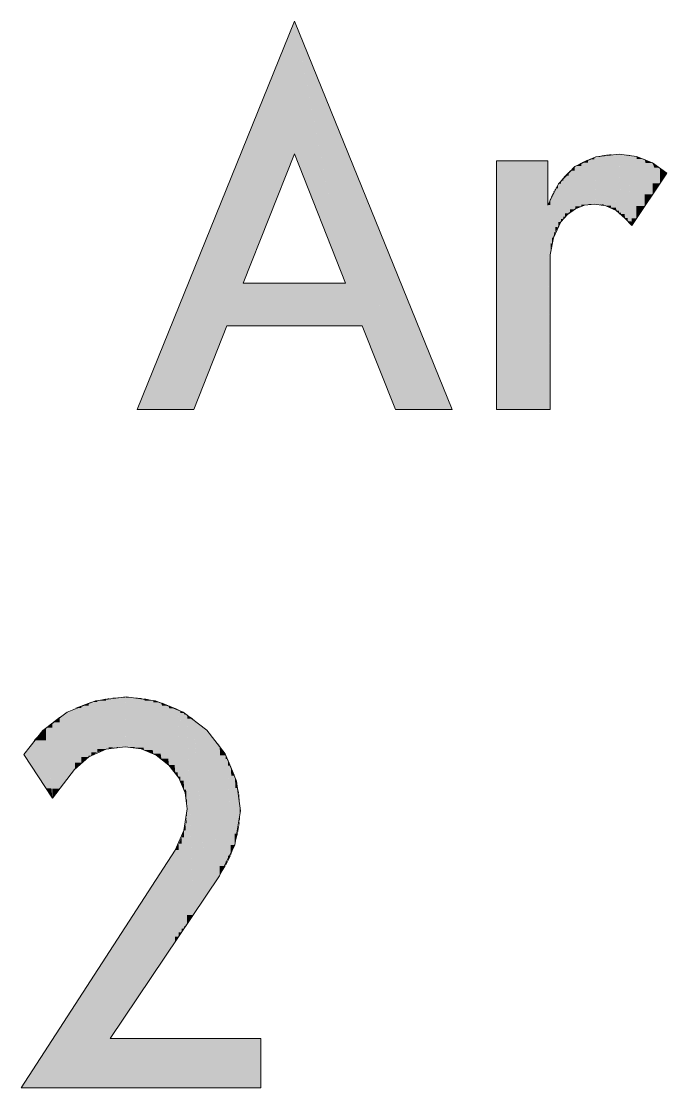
# Model space of a CAD drawing. Extents: x -1 to 1342, y -35 to 723.
# Drawn here: x 1233.31 to 1236.71, y 280.42 to 286.05 of the extents above; entities that cross this region are included whole.
import ezdxf

# ---------------------------------------------------------------- set-up
doc = ezdxf.new("R2010")
doc.units = 0
doc.layers.get('0').update_dxf_attribs({"lineweight": 18})
doc.layers.add('P11_Plankopf_Ausführung_AF_4_800 Plankopf', color=7, linetype='Continuous', lineweight=25)

# ---------------------------------------------------------------- blocks, each defined once
blk = doc.blocks.new('Referenz-A0SKLQSHLL', base_point=(1054.4775, 131.3883))
at = {"layer": 'P11_Plankopf_Ausführung_AF_4_800 Plankopf', "color": 0, "linetype": 'Continuous', "lineweight": 13, "ltscale": 16.9}
for p, q in [((1234.7473, 286.0487), (1233.9164, 284.0003)), ((1235.5785, 284.0003), (1234.7473, 286.0487)), ((1234.4761, 284.6677), (1234.7473, 285.3504)), ((1234.7473, 285.3504), (1235.0157, 284.6677)), ((1236.3367, 285.3336), (1236.2247, 285.2827)), ((1236.4587, 285.348), (1236.3367, 285.3336)), ((1236.5498, 285.3359), (1236.4587, 285.348)), ((1236.6351, 285.302), (1236.5498, 285.3359)), ((1236.083, 285.3122), (1235.8118, 285.3122)), ((1235.8118, 285.3122), (1235.8118, 284.0003)), ((1236.083, 285.0795), (1236.083, 285.3122)), ((1236.2247, 285.2827), (1236.1384, 285.192)), ((1236.7095, 285.2482), (1236.6351, 285.302)), ((1236.5252, 284.9719), (1236.7095, 285.2482)), ((1236.1384, 285.192), (1236.083, 285.0795)), ((1236.2282, 285.0597), (1236.1856, 285.0299)), ((1236.2767, 285.0783), (1236.2282, 285.0597)), ((1236.3283, 285.0847), (1236.2767, 285.0783)), ((1236.3885, 285.0762), (1236.3283, 285.0847)), ((1236.4438, 285.0507), (1236.3885, 285.0762)), ((1236.4894, 285.0104), (1236.4438, 285.0507)), ((1236.1856, 285.0299), (1236.1515, 284.9907)), ((1236.4894, 285.0104), (1236.5252, 284.9719)), ((1236.1515, 284.9907), (1236.1121, 284.9071)), ((1236.1121, 284.9071), (1236.0956, 284.8162)), ((1236.0956, 284.0003), (1236.0956, 284.8162)), ((1235.0157, 284.6677), (1234.4761, 284.6677)), ((1234.2152, 284.0003), (1234.3892, 284.4425)), ((1234.3892, 284.4425), (1235.1029, 284.4425)), ((1235.1029, 284.4425), (1235.2794, 284.0003)), ((1233.9164, 284.0003), (1234.2152, 284.0003)), ((1235.2794, 284.0003), (1235.5785, 284.0003)), ((1235.8118, 284.0003), (1236.0956, 284.0003)), ((1233.6977, 282.4647), (1233.5478, 282.4043)), ((1233.8582, 282.4844), (1233.6977, 282.4647)), ((1234.0141, 282.4642), (1233.8582, 282.4844)), ((1234.1595, 282.4044), (1234.0141, 282.4642)), ((1233.5478, 282.4043), (1233.4185, 282.3073)), ((1234.2844, 282.309), (1234.1595, 282.4044)), ((1233.4185, 282.3073), (1233.3186, 282.1802)), ((1234.3804, 282.1845), (1234.2844, 282.309)), ((1233.7533, 282.2091), (1233.6618, 282.1678)), ((1233.853, 282.2211), (1233.7533, 282.2091)), ((1233.9378, 282.2099), (1233.853, 282.2211)), ((1234.0167, 282.1772), (1233.9378, 282.2099)), ((1234.4409, 282.0393), (1234.3804, 282.1845)), ((1233.3186, 282.1802), (1233.4695, 281.9499)), ((1233.6618, 282.1678), (1233.587, 282.1008)), ((1234.0845, 282.1252), (1234.0167, 282.1772)), ((1234.1366, 282.0574), (1234.0845, 282.1252)), ((1233.4695, 281.9499), (1233.587, 282.1008)), ((1234.1693, 281.9784), (1234.1366, 282.0574)), ((1234.4618, 281.8835), (1234.4409, 282.0393)), ((1234.1804, 281.8937), (1234.1693, 281.9784)), ((1234.1638, 281.7805), (1234.1804, 281.8937)), ((1234.4318, 281.7041), (1234.4618, 281.8835)), ((1234.1164, 281.6764), (1234.1638, 281.7805)), ((1234.1164, 281.6764), (1233.3059, 280.4231)), ((1234.3518, 281.5408), (1234.4318, 281.7041)), ((1233.7737, 280.6817), (1234.3518, 281.5408)), ((1234.5691, 280.6817), (1233.7737, 280.6817)), ((1234.5691, 280.4231), (1234.5691, 280.6817)), ((1233.3059, 280.4231), (1234.5691, 280.4231))]:
    blk.add_line(p, q, dxfattribs=at)
at = {"layer": 'P11_Plankopf_Ausführung_AF_4_800 Plankopf', "color": 0, "linetype": 'Continuous', "lineweight": 0, "ltscale": 0.0169}
for points in [[(1234.7473, 285.3802), (1234.4761, 285.3802), (1234.7473, 286.0487)], [(1234.883, 285.3504), (1234.7473, 285.3504), (1234.7473, 286.0487)], [(1235.0157, 285.3872), (1234.8759, 285.3872), (1234.7473, 286.0487)], [(1234.4761, 285.166), (1234.3892, 285.166), (1234.4761, 285.3802)], [(1234.7473, 285.3504), (1234.4761, 285.3504), (1234.4761, 285.3802)], [(1234.7473, 285.3504), (1234.7473, 285.3802), (1234.4761, 285.3802)], [(1234.4761, 284.6677), (1234.7473, 285.3504), (1234.4761, 285.3504)], [(1235.0157, 284.6677), (1234.883, 285.3504), (1234.7473, 285.3504)], [(1235.0157, 284.6677), (1235.0157, 285.3872), (1234.8759, 285.3872)], [(1235.0157, 284.4425), (1235.1029, 284.4425), (1235.0157, 285.3872)], [(1235.1029, 285.1723), (1235.0355, 285.1723), (1235.0157, 285.3872)], [(1236.3367, 285.3308), (1236.3283, 285.3308), (1236.3367, 285.3336)], [(1236.3587, 285.3336), (1236.3367, 285.3336), (1236.3587, 285.3385)], [(1236.3586, 285.0841), (1236.3367, 285.0841), (1236.3367, 285.3336)], [(1236.3587, 285.0826), (1236.3587, 285.3336), (1236.3367, 285.3336)], [(1236.3768, 285.3385), (1236.3587, 285.3385), (1236.3768, 285.3426)], [(1236.3765, 285.0826), (1236.3587, 285.0826), (1236.3587, 285.3385)], [(1236.3768, 285.0787), (1236.3768, 285.3385), (1236.3587, 285.3385)], [(1236.3885, 285.3426), (1236.3768, 285.3426), (1236.3885, 285.344)], [(1236.3884, 285.0787), (1236.3768, 285.0787), (1236.3768, 285.3426)], [(1236.3885, 285.0762), (1236.3885, 285.3426), (1236.3768, 285.3426)], [(1236.4171, 285.344), (1236.3885, 285.344), (1236.4171, 285.3473)], [(1236.416, 285.0762), (1236.3885, 285.0762), (1236.3885, 285.344)], [(1236.4171, 285.0655), (1236.4171, 285.344), (1236.3885, 285.344)], [(1236.4176, 285.3473), (1236.4171, 285.3473), (1236.4176, 285.3474)], [(1236.4176, 285.0655), (1236.4171, 285.0655), (1236.4171, 285.3473)], [(1236.4176, 285.0652), (1236.4176, 285.3473), (1236.4171, 285.3473)], [(1236.4438, 285.3474), (1236.4176, 285.3474), (1236.4438, 285.3478)], [(1236.4425, 285.0652), (1236.4176, 285.0652), (1236.4176, 285.3474)], [(1236.4438, 285.0507), (1236.4438, 285.3474), (1236.4176, 285.3474)], [(1236.4587, 285.3478), (1236.4438, 285.3478), (1236.4587, 285.348)], [(1236.4582, 285.0507), (1236.4438, 285.0507), (1236.4438, 285.3478)], [(1236.4587, 285.0394), (1236.4587, 285.3478), (1236.4438, 285.3478)], [(1236.4679, 285.0394), (1236.4587, 285.0394), (1236.4587, 285.348)], [(1236.4681, 285.3473), (1236.4588, 285.3473), (1236.4587, 285.348)], [(1236.4681, 285.0322), (1236.4681, 285.3473), (1236.4588, 285.3473)], [(1236.488, 285.0322), (1236.4681, 285.0322), (1236.4681, 285.3473)], [(1236.4894, 285.3458), (1236.4682, 285.3458), (1236.4681, 285.3473)], [(1236.4894, 285.0104), (1236.4894, 285.3458), (1236.4682, 285.3458)], [(1236.5039, 285.0104), (1236.4894, 285.0104), (1236.4894, 285.3458)], [(1236.5046, 285.3448), (1236.4894, 285.3448), (1236.4894, 285.3458)], [(1236.5046, 284.994), (1236.5046, 285.3448), (1236.4894, 285.3448)], [(1236.5239, 284.994), (1236.5046, 284.994), (1236.5046, 285.3448)], [(1236.5252, 285.3408), (1236.5048, 285.3408), (1236.5046, 285.3448)], [(1236.5252, 284.9719), (1236.5252, 285.3408), (1236.5048, 285.3408)], [(1236.5498, 285.0088), (1236.5252, 285.0088), (1236.5252, 285.3408)], [(1236.5498, 285.3359), (1236.5255, 285.3359), (1236.5252, 285.3408)], [(1236.5498, 285.0088), (1236.5498, 285.3359), (1236.5255, 285.3359)], [(1236.5935, 285.0743), (1236.5498, 285.0743), (1236.5498, 285.3359)], [(1236.5935, 285.3216), (1236.5521, 285.3216), (1236.5498, 285.3359)], [(1235.8118, 284.0003), (1236.083, 284.0003), (1235.8118, 285.3122)], [(1236.083, 285.0795), (1236.083, 285.3122), (1235.8118, 285.3122)], [(1236.083, 285.0795), (1235.8599, 285.0795), (1235.8118, 285.3122)], [(1236.2247, 285.2606), (1236.1989, 285.2606), (1236.2247, 285.2827)], [(1236.2282, 285.2827), (1236.2247, 285.2827), (1236.2282, 285.2847)], [(1236.2282, 285.0597), (1236.2247, 285.0597), (1236.2247, 285.2827)], [(1236.2282, 285.0597), (1236.2282, 285.2827), (1236.2247, 285.2827)], [(1236.26, 285.2847), (1236.2282, 285.2847), (1236.26, 285.3034)], [(1236.26, 285.0735), (1236.2282, 285.0735), (1236.2282, 285.2847)], [(1236.26, 285.0735), (1236.26, 285.2847), (1236.2282, 285.2847)], [(1236.2602, 285.3034), (1236.26, 285.3034), (1236.2602, 285.3035)], [(1236.2602, 285.0735), (1236.26, 285.0735), (1236.26, 285.3034)], [(1236.2602, 285.0735), (1236.2602, 285.3034), (1236.26, 285.3034)], [(1236.2937, 285.3035), (1236.2602, 285.3035), (1236.2937, 285.3187)], [(1236.2937, 285.0818), (1236.2602, 285.0818), (1236.2602, 285.3035)], [(1236.2937, 285.0818), (1236.2937, 285.3035), (1236.2602, 285.3035)], [(1236.2977, 285.3187), (1236.2937, 285.3187), (1236.2977, 285.3205)], [(1236.2977, 285.0822), (1236.2937, 285.0822), (1236.2937, 285.3187)], [(1236.2977, 285.0822), (1236.2977, 285.3187), (1236.2937, 285.3187)], [(1236.3283, 285.3205), (1236.2977, 285.3205), (1236.3283, 285.3308)], [(1236.3283, 285.0847), (1236.2977, 285.0847), (1236.2977, 285.3205)], [(1236.3283, 285.0847), (1236.3283, 285.3205), (1236.2977, 285.3205)], [(1236.3366, 285.0847), (1236.3283, 285.0847), (1236.3283, 285.3308)], [(1236.3367, 285.0841), (1236.3367, 285.3308), (1236.3283, 285.3308)], [(1236.5935, 285.0743), (1236.5935, 285.3216), (1236.5521, 285.3216)], [(1236.6351, 285.1366), (1236.5935, 285.1366), (1236.5935, 285.3216)], [(1236.6351, 285.302), (1236.5979, 285.302), (1236.5935, 285.3216)], [(1236.6351, 285.1366), (1236.6351, 285.302), (1236.5979, 285.302)], [(1236.6739, 285.1949), (1236.6351, 285.1949), (1236.6351, 285.302)], [(1236.6739, 285.2774), (1236.644, 285.2774), (1236.6351, 285.302)], [(1236.6739, 285.1949), (1236.6739, 285.2774), (1236.644, 285.2774)], [(1236.7095, 285.2482), (1236.6739, 285.2482), (1236.6739, 285.2774)], [(1236.164, 285.2089), (1236.1515, 285.2089), (1236.164, 285.2251)], [(1236.1732, 285.2251), (1236.164, 285.2251), (1236.1732, 285.2347)], [(1236.1732, 285.0178), (1236.164, 285.0178), (1236.164, 285.2251)], [(1236.1732, 285.0178), (1236.1732, 285.2251), (1236.164, 285.2251)], [(1236.1929, 285.2347), (1236.1732, 285.2347), (1236.1929, 285.2554)], [(1236.1929, 285.0356), (1236.1732, 285.0356), (1236.1732, 285.2347)], [(1236.1929, 285.0356), (1236.1929, 285.2347), (1236.1732, 285.2347)], [(1236.1989, 285.2554), (1236.1929, 285.2554), (1236.1989, 285.2606)], [(1236.1989, 285.041), (1236.1929, 285.041), (1236.1929, 285.2554)], [(1236.1989, 285.041), (1236.1989, 285.2554), (1236.1929, 285.2554)], [(1236.2247, 285.0575), (1236.1989, 285.0575), (1236.1989, 285.2606)], [(1236.2247, 285.0575), (1236.2247, 285.2606), (1236.1989, 285.2606)], [(1236.6739, 285.1949), (1236.7095, 285.2482), (1236.6739, 285.2482)], [(1234.3892, 284.7369), (1234.2152, 284.7369), (1234.3892, 285.166)], [(1234.3892, 284.4425), (1234.4761, 284.4425), (1234.3892, 285.166)], [(1234.4761, 284.4425), (1234.4761, 285.166), (1234.3892, 285.166)], [(1235.1029, 284.4425), (1235.1029, 285.1723), (1235.0355, 285.1723)], [(1235.2128, 284.4425), (1235.1029, 284.4425), (1235.1029, 285.1723)], [(1235.2794, 284.7374), (1235.1684, 284.7374), (1235.1029, 285.1723)], [(1236.1228, 285.1564), (1236.1161, 285.1564), (1236.1228, 285.167)], [(1236.1359, 285.167), (1236.1228, 285.167), (1236.1359, 285.1881)], [(1236.1359, 284.964), (1236.1228, 284.964), (1236.1228, 285.167)], [(1236.1359, 284.964), (1236.1359, 285.167), (1236.1228, 285.167)], [(1236.1384, 285.1881), (1236.1359, 285.1881), (1236.1384, 285.192)], [(1236.1384, 284.9682), (1236.1359, 284.9682), (1236.1359, 285.1881)], [(1236.1384, 284.9682), (1236.1384, 285.1881), (1236.1359, 285.1881)], [(1236.1515, 285.192), (1236.1384, 285.192), (1236.1515, 285.2089)], [(1236.1515, 284.9907), (1236.1384, 284.9907), (1236.1384, 285.192)], [(1236.1515, 284.9907), (1236.1515, 285.192), (1236.1384, 285.192)], [(1236.164, 285.0064), (1236.1515, 285.0064), (1236.1515, 285.2089)], [(1236.164, 285.0064), (1236.164, 285.2089), (1236.1515, 285.2089)], [(1236.6351, 285.1366), (1236.6739, 285.1949), (1236.6351, 285.1949)], [(1236.0956, 285.0795), (1236.083, 285.0795), (1236.0956, 285.1134)], [(1236.0976, 285.1134), (1236.0956, 285.1134), (1236.0976, 285.1188)], [(1236.0976, 284.8382), (1236.0956, 284.8382), (1236.0956, 285.1134)], [(1236.0976, 284.8382), (1236.0976, 285.1134), (1236.0956, 285.1134)], [(1236.0984, 285.1188), (1236.0976, 285.1188), (1236.0984, 285.1205)], [(1236.0984, 284.847), (1236.0976, 284.847), (1236.0976, 285.1188)], [(1236.0984, 284.847), (1236.0984, 285.1188), (1236.0976, 285.1188)], [(1236.1039, 285.1205), (1236.0984, 285.1205), (1236.1039, 285.1316)], [(1236.1039, 284.8773), (1236.0984, 284.8773), (1236.0984, 285.1205)], [(1236.1039, 284.8773), (1236.1039, 285.1205), (1236.0984, 285.1205)], [(1236.1121, 285.1316), (1236.1039, 285.1316), (1236.1121, 285.1482)], [(1236.1121, 284.9071), (1236.1039, 284.9071), (1236.1039, 285.1316)], [(1236.1121, 284.9071), (1236.1121, 285.1316), (1236.1039, 285.1316)], [(1236.1161, 285.1482), (1236.1121, 285.1482), (1236.1161, 285.1564)], [(1236.1161, 284.9181), (1236.1121, 284.9181), (1236.1121, 285.1482)], [(1236.1161, 284.9181), (1236.1161, 285.1482), (1236.1121, 285.1482)], [(1236.1228, 284.9361), (1236.1161, 284.9361), (1236.1161, 285.1564)], [(1236.1228, 284.9361), (1236.1228, 285.1564), (1236.1161, 285.1564)], [(1236.5935, 285.0743), (1236.6351, 285.1366), (1236.5935, 285.1366)], [(1236.083, 284.0003), (1236.083, 285.0795), (1235.8599, 285.0795)], [(1236.083, 284.0003), (1236.0956, 284.0003), (1236.083, 285.0795)], [(1236.0956, 284.8162), (1236.0956, 285.0795), (1236.083, 285.0795)], [(1236.0956, 284.8162), (1236.0861, 284.8162), (1236.083, 285.0795)], [(1236.1989, 285.041), (1236.2247, 285.0575), (1236.1989, 285.0575)], [(1236.2247, 285.0575), (1236.2282, 285.0597), (1236.2247, 285.0597)], [(1236.2282, 285.0597), (1236.26, 285.0735), (1236.2282, 285.0735)], [(1236.26, 285.0735), (1236.2602, 285.0735), (1236.26, 285.0735)], [(1236.2602, 285.0735), (1236.2937, 285.0818), (1236.2602, 285.0818)], [(1236.2937, 285.0818), (1236.2977, 285.0822), (1236.2937, 285.0822)], [(1236.2977, 285.0822), (1236.3283, 285.0847), (1236.2977, 285.0847)], [(1236.3367, 285.0841), (1236.3366, 285.0847), (1236.3283, 285.0847)], [(1236.3587, 285.0826), (1236.3586, 285.0841), (1236.3367, 285.0841)], [(1236.3768, 285.0787), (1236.3765, 285.0826), (1236.3587, 285.0826)], [(1236.3885, 285.0762), (1236.3884, 285.0787), (1236.3768, 285.0787)], [(1236.4171, 285.0655), (1236.416, 285.0762), (1236.3885, 285.0762)], [(1236.4176, 285.0652), (1236.4176, 285.0655), (1236.4171, 285.0655)], [(1236.4438, 285.0507), (1236.4425, 285.0652), (1236.4176, 285.0652)], [(1236.4587, 285.0394), (1236.4582, 285.0507), (1236.4438, 285.0507)], [(1236.5498, 285.0088), (1236.5935, 285.0743), (1236.5498, 285.0743)], [(1236.1515, 284.9907), (1236.164, 285.0064), (1236.1515, 285.0064)], [(1236.164, 285.0064), (1236.1732, 285.0178), (1236.164, 285.0178)], [(1236.1732, 285.0178), (1236.1929, 285.0356), (1236.1732, 285.0356)], [(1236.1929, 285.0356), (1236.1989, 285.041), (1236.1929, 285.041)], [(1236.4681, 285.0322), (1236.4679, 285.0394), (1236.4587, 285.0394)], [(1236.4894, 285.0104), (1236.488, 285.0322), (1236.4681, 285.0322)], [(1236.5046, 284.994), (1236.5039, 285.0104), (1236.4894, 285.0104)], [(1236.5252, 284.9719), (1236.5239, 284.994), (1236.5046, 284.994)], [(1236.5252, 284.9719), (1236.5498, 285.0088), (1236.5252, 285.0088)], [(1236.1228, 284.9361), (1236.1359, 284.964), (1236.1228, 284.964)], [(1236.1359, 284.964), (1236.1384, 284.9682), (1236.1359, 284.9682)], [(1236.1384, 284.9682), (1236.1515, 284.9907), (1236.1384, 284.9907)], [(1236.1039, 284.8773), (1236.1121, 284.9071), (1236.1039, 284.9071)], [(1236.1121, 284.9071), (1236.1161, 284.9181), (1236.1121, 284.9181)], [(1236.1161, 284.9181), (1236.1228, 284.9361), (1236.1161, 284.9361)], [(1236.0956, 284.8162), (1236.0976, 284.8382), (1236.0956, 284.8382)], [(1236.0976, 284.8382), (1236.0984, 284.847), (1236.0976, 284.847)], [(1236.0984, 284.847), (1236.1039, 284.8773), (1236.0984, 284.8773)], [(1236.0956, 284.0003), (1236.0956, 284.8162), (1236.0861, 284.8162)], [(1233.9164, 284.0003), (1234.2152, 284.0003), (1234.2152, 284.7369)], [(1234.3892, 284.4425), (1234.2152, 284.4425), (1234.2152, 284.7369)], [(1234.3892, 284.4425), (1234.3892, 284.7369), (1234.2152, 284.7369)], [(1235.2794, 284.0003), (1235.2794, 284.7374), (1235.1684, 284.7374)], [(1235.2794, 284.0003), (1235.5785, 284.0003), (1235.2794, 284.7374)], [(1234.4761, 284.4425), (1235.0157, 284.4425), (1234.4761, 284.6677)], [(1235.0157, 284.4425), (1235.0157, 284.6677), (1234.4761, 284.6677)], [(1234.2152, 284.0003), (1234.3892, 284.4425), (1234.2152, 284.4425)], [(1235.2794, 284.0003), (1235.2128, 284.4425), (1235.1029, 284.4425)], [(1233.706, 282.4585), (1233.6754, 282.4585), (1233.706, 282.4652)], [(1233.7533, 282.4652), (1233.706, 282.4652), (1233.7533, 282.4755)], [(1233.7533, 282.2091), (1233.706, 282.2091), (1233.706, 282.4652)], [(1233.7533, 282.2091), (1233.7533, 282.4652), (1233.706, 282.4652)], [(1233.7658, 282.4755), (1233.7533, 282.4755), (1233.7658, 282.4783)], [(1233.7658, 282.2116), (1233.7533, 282.2116), (1233.7533, 282.4755)], [(1233.7658, 282.2116), (1233.7658, 282.4755), (1233.7533, 282.4755)], [(1233.8027, 282.4783), (1233.7658, 282.4783), (1233.8027, 282.4807)], [(1233.8027, 282.2189), (1233.7658, 282.2189), (1233.7658, 282.4783)], [(1233.8027, 282.2189), (1233.8027, 282.4783), (1233.7658, 282.4783)], [(1233.853, 282.4807), (1233.8027, 282.4807), (1233.853, 282.4841)], [(1233.853, 282.2211), (1233.8027, 282.2211), (1233.8027, 282.4807)], [(1233.853, 282.2211), (1233.853, 282.4807), (1233.8027, 282.4807)], [(1233.8582, 282.4841), (1233.853, 282.4841), (1233.8582, 282.4844)], [(1233.8581, 282.2211), (1233.853, 282.2211), (1233.853, 282.4841)], [(1233.8582, 282.2207), (1233.8582, 282.4841), (1233.853, 282.4841)], [(1233.9036, 282.2207), (1233.8582, 282.2207), (1233.8582, 282.4844)], [(1233.9043, 282.4809), (1233.8588, 282.4809), (1233.8582, 282.4844)], [(1233.9043, 282.2171), (1233.9043, 282.4809), (1233.8588, 282.4809)], [(1233.9504, 282.2171), (1233.9043, 282.2171), (1233.9043, 282.4809)], [(1233.9524, 282.4772), (1233.9049, 282.4772), (1233.9043, 282.4809)], [(1233.9524, 282.2055), (1233.9524, 282.4772), (1233.9049, 282.4772)], [(1233.9542, 282.2055), (1233.9524, 282.2055), (1233.9524, 282.4772)], [(1233.9542, 282.4768), (1233.9524, 282.4768), (1233.9524, 282.4772)], [(1233.9542, 282.2051), (1233.9542, 282.4768), (1233.9524, 282.4768)], [(1233.9985, 282.2051), (1233.9542, 282.2051), (1233.9542, 282.4768)], [(1234.0017, 282.4655), (1233.956, 282.4655), (1233.9542, 282.4768)], [(1234.0017, 282.1854), (1234.0017, 282.4655), (1233.956, 282.4655)], [(1234.0407, 282.1854), (1234.0017, 282.1854), (1234.0017, 282.4655)], [(1234.0443, 282.4554), (1234.0031, 282.4554), (1234.0017, 282.4655)], [(1233.587, 282.3801), (1233.5083, 282.3801), (1233.587, 282.4244)], [(1233.5889, 282.4244), (1233.587, 282.4244), (1233.5889, 282.4255)], [(1233.5889, 282.1029), (1233.587, 282.1029), (1233.587, 282.4244)], [(1233.5889, 282.1029), (1233.5889, 282.4244), (1233.587, 282.4244)], [(1233.6219, 282.4255), (1233.5889, 282.4255), (1233.6219, 282.4381)], [(1233.6219, 282.1372), (1233.5889, 282.1372), (1233.5889, 282.4255)], [(1233.6219, 282.1372), (1233.6219, 282.4255), (1233.5889, 282.4255)], [(1233.6618, 282.4381), (1233.6219, 282.4381), (1233.6618, 282.4533)], [(1233.6618, 282.1678), (1233.6219, 282.1678), (1233.6219, 282.4381)], [(1233.6618, 282.1678), (1233.6618, 282.4381), (1233.6219, 282.4381)], [(1233.6754, 282.4533), (1233.6618, 282.4533), (1233.6754, 282.4585)], [(1233.6754, 282.1752), (1233.6618, 282.1752), (1233.6618, 282.4533)], [(1233.6754, 282.1752), (1233.6754, 282.4533), (1233.6618, 282.4533)], [(1233.706, 282.1919), (1233.6754, 282.1919), (1233.6754, 282.4585)], [(1233.706, 282.1919), (1233.706, 282.4585), (1233.6754, 282.4585)], [(1234.0443, 282.1593), (1234.0443, 282.4554), (1234.0031, 282.4554)], [(1234.0455, 282.1593), (1234.0443, 282.1593), (1234.0443, 282.4554)], [(1234.0455, 282.4549), (1234.0443, 282.4549), (1234.0443, 282.4554)], [(1234.0455, 282.1586), (1234.0455, 282.4549), (1234.0443, 282.4549)], [(1234.0806, 282.1586), (1234.0455, 282.1586), (1234.0455, 282.4549)], [(1234.0845, 282.4388), (1234.0474, 282.4388), (1234.0455, 282.4549)], [(1234.0845, 282.1252), (1234.0845, 282.4388), (1234.0474, 282.4388)], [(1234.1142, 282.1252), (1234.0845, 282.1252), (1234.0845, 282.4388)], [(1234.1179, 282.4251), (1234.0858, 282.4251), (1234.0845, 282.4388)], [(1234.1179, 282.0861), (1234.1179, 282.4251), (1234.0858, 282.4251)], [(1234.1309, 282.0861), (1234.1179, 282.0861), (1234.1179, 282.4251)], [(1234.1317, 282.4194), (1234.1181, 282.4194), (1234.1179, 282.4251)], [(1234.1317, 282.0636), (1234.1317, 282.4194), (1234.1181, 282.4194)], [(1234.144, 282.0636), (1234.1317, 282.0636), (1234.1317, 282.4194)], [(1234.1447, 282.4115), (1234.132, 282.4115), (1234.1317, 282.4194)], [(1234.1447, 282.0423), (1234.1447, 282.4115), (1234.132, 282.4115)], [(1234.1622, 282.0423), (1234.1447, 282.0423), (1234.1447, 282.4115)], [(1234.1644, 282.3995), (1234.1453, 282.3995), (1234.1447, 282.4115)], [(1233.4695, 282.3231), (1233.4353, 282.3231), (1233.4695, 282.3498)], [(1233.5083, 282.3498), (1233.4695, 282.3498), (1233.5083, 282.3801)], [(1233.5083, 281.9998), (1233.4695, 281.9998), (1233.4695, 282.3498)], [(1233.5083, 281.9998), (1233.5083, 282.3498), (1233.4695, 282.3498)], [(1233.587, 282.1008), (1233.5083, 282.1008), (1233.5083, 282.3801)], [(1233.587, 282.1008), (1233.587, 282.3801), (1233.5083, 282.3801)], [(1234.1644, 281.9949), (1234.1644, 282.3995), (1234.1453, 282.3995)], [(1234.1751, 281.9949), (1234.1644, 281.9949), (1234.1644, 282.3995)], [(1234.1764, 282.3922), (1234.1646, 282.3922), (1234.1644, 282.3995)], [(1234.1764, 281.9449), (1234.1764, 282.3922), (1234.1646, 282.3922)], [(1234.18, 281.9449), (1234.1764, 281.9449), (1234.1764, 282.3922)], [(1234.1804, 282.3897), (1234.1764, 282.3897), (1234.1764, 282.3922)], [(1234.1804, 281.8937), (1234.1804, 282.3897), (1234.1764, 282.3897)], [(1234.2124, 281.3337), (1234.1804, 281.3337), (1234.1804, 282.3897)], [(1234.2124, 282.3702), (1234.181, 282.3702), (1234.1804, 282.3897)], [(1234.2124, 281.3337), (1234.2124, 282.3702), (1234.181, 282.3702)], [(1234.2844, 281.4407), (1234.2124, 281.4407), (1234.2124, 282.3702)], [(1234.2844, 282.309), (1234.2172, 282.309), (1234.2124, 282.3702)], [(1233.4353, 282.256), (1233.3716, 282.256), (1233.4353, 282.3231)], [(1233.4647, 282.002), (1233.4353, 282.002), (1233.4353, 282.3231)], [(1233.4695, 281.9499), (1233.4695, 282.3231), (1233.4353, 282.3231)], [(1234.2844, 281.4407), (1234.2844, 282.309), (1234.2172, 282.309)], [(1234.346, 281.5322), (1234.2844, 281.5322), (1234.2844, 282.309)], [(1234.346, 282.2372), (1234.2901, 282.2372), (1234.2844, 282.309)], [(1233.3716, 282.1802), (1233.3186, 282.1802), (1233.3716, 282.256)], [(1233.4109, 282.0992), (1233.3716, 282.0992), (1233.3716, 282.256)], [(1233.4353, 282.002), (1233.4353, 282.256), (1233.3716, 282.256)], [(1234.346, 281.5322), (1234.346, 282.2372), (1234.2901, 282.2372)], [(1234.3518, 281.5408), (1234.346, 281.5408), (1234.346, 282.2372)], [(1234.3518, 282.2278), (1234.346, 282.2278), (1234.346, 282.2372)], [(1233.6754, 282.1752), (1233.706, 282.1919), (1233.6754, 282.1919)], [(1233.706, 282.1919), (1233.7533, 282.2091), (1233.706, 282.2091)], [(1233.7533, 282.2091), (1233.7658, 282.2116), (1233.7533, 282.2116)], [(1233.7658, 282.2116), (1233.8027, 282.2189), (1233.7658, 282.2189)], [(1233.8027, 282.2189), (1233.853, 282.2211), (1233.8027, 282.2211)], [(1233.8582, 282.2207), (1233.8581, 282.2211), (1233.853, 282.2211)], [(1233.9043, 282.2171), (1233.9036, 282.2207), (1233.8582, 282.2207)], [(1233.9524, 282.2055), (1233.9504, 282.2171), (1233.9043, 282.2171)], [(1233.9542, 282.2051), (1233.9542, 282.2055), (1233.9524, 282.2055)], [(1234.0017, 282.1854), (1233.9985, 282.2051), (1233.9542, 282.2051)], [(1234.0443, 282.1593), (1234.0407, 282.1854), (1234.0017, 282.1854)], [(1234.3518, 281.5408), (1234.3518, 282.2278), (1234.346, 282.2278)], [(1234.3837, 281.5926), (1234.3518, 281.5926), (1234.3518, 282.2278)], [(1234.3837, 282.176), (1234.3544, 282.176), (1234.3518, 282.2278)], [(1233.3716, 282.0992), (1233.3716, 282.1802), (1233.3186, 282.1802)], [(1233.5889, 282.1029), (1233.6219, 282.1372), (1233.5889, 282.1372)], [(1233.6219, 282.1372), (1233.6618, 282.1678), (1233.6219, 282.1678)], [(1233.6618, 282.1678), (1233.6754, 282.1752), (1233.6618, 282.1752)], [(1234.0455, 282.1586), (1234.0455, 282.1593), (1234.0443, 282.1593)], [(1234.0845, 282.1252), (1234.0806, 282.1586), (1234.0455, 282.1586)], [(1234.1179, 282.0861), (1234.1142, 282.1252), (1234.0845, 282.1252)], [(1234.3837, 281.5926), (1234.3837, 282.176), (1234.3544, 282.176)], [(1234.3955, 281.6167), (1234.3837, 281.6167), (1234.3837, 282.176)], [(1234.3955, 282.1568), (1234.3841, 282.1568), (1234.3837, 282.176)], [(1234.3955, 281.6167), (1234.3955, 282.1568), (1234.3841, 282.1568)], [(1234.4105, 281.6472), (1234.3955, 281.6472), (1234.3955, 282.1568)], [(1234.4105, 282.121), (1234.3966, 282.121), (1234.3955, 282.1568)], [(1233.4353, 282.002), (1233.4109, 282.0992), (1233.3716, 282.0992)], [(1233.5083, 281.9998), (1233.587, 282.1008), (1233.5083, 282.1008)], [(1233.587, 282.1008), (1233.5889, 282.1029), (1233.587, 282.1029)], [(1234.1317, 282.0636), (1234.1309, 282.0861), (1234.1179, 282.0861)], [(1234.4105, 281.6472), (1234.4105, 282.121), (1234.3966, 282.121)], [(1234.4318, 281.7041), (1234.4105, 281.7041), (1234.4105, 282.121)], [(1234.4318, 282.0697), (1234.4131, 282.0697), (1234.4105, 282.121)], [(1234.4318, 281.7041), (1234.4318, 282.0697), (1234.4131, 282.0697)], [(1234.4319, 281.7044), (1234.4318, 281.7044), (1234.4318, 282.0697)], [(1234.4319, 282.0695), (1234.4318, 282.0695), (1234.4318, 282.0697)], [(1234.4319, 281.7044), (1234.4319, 282.0695), (1234.4318, 282.0695)], [(1234.4476, 281.7628), (1234.4319, 281.7628), (1234.4319, 282.0695)], [(1234.4476, 282.0048), (1234.4352, 282.0048), (1234.4319, 282.0695)], [(1234.1447, 282.0423), (1234.144, 282.0636), (1234.1317, 282.0636)], [(1234.1644, 281.9949), (1234.1622, 282.0423), (1234.1447, 282.0423)], [(1233.4695, 281.9499), (1233.4647, 282.002), (1233.4353, 282.002)], [(1233.4695, 281.9499), (1233.5083, 281.9998), (1233.4695, 281.9998)], [(1234.1764, 281.9449), (1234.1751, 281.9949), (1234.1644, 281.9949)], [(1234.4476, 281.7628), (1234.4476, 282.0048), (1234.4352, 282.0048)], [(1234.4542, 281.8022), (1234.4476, 281.8022), (1234.4476, 282.0048)], [(1234.4542, 281.9777), (1234.4485, 281.9777), (1234.4476, 282.0048)], [(1234.4542, 281.8022), (1234.4542, 281.9777), (1234.4485, 281.9777)], [(1234.4576, 281.8228), (1234.4542, 281.8228), (1234.4542, 281.9777)], [(1234.4576, 281.9351), (1234.4551, 281.9351), (1234.4542, 281.9777)], [(1234.1804, 281.8937), (1234.18, 281.9449), (1234.1764, 281.9449)], [(1234.4576, 281.8228), (1234.4576, 281.9351), (1234.4551, 281.9351)], [(1234.4618, 281.8835), (1234.4576, 281.8835), (1234.4576, 281.9351)], [(1234.1784, 281.8177), (1234.1729, 281.8177), (1234.1784, 281.8555)], [(1234.1804, 281.8555), (1234.1784, 281.8555), (1234.1804, 281.8937)], [(1234.1804, 281.2861), (1234.1784, 281.2861), (1234.1784, 281.8555)], [(1234.1804, 281.2861), (1234.1804, 281.8555), (1234.1784, 281.8555)], [(1234.4576, 281.8228), (1234.4618, 281.8835), (1234.4576, 281.8835)], [(1234.1729, 281.7805), (1234.1638, 281.7805), (1234.1729, 281.8177)], [(1234.1784, 281.2832), (1234.1729, 281.2832), (1234.1729, 281.8177)], [(1234.1784, 281.2832), (1234.1784, 281.8177), (1234.1729, 281.8177)], [(1234.4476, 281.7628), (1234.4542, 281.8022), (1234.4476, 281.8022)], [(1234.4542, 281.8022), (1234.4576, 281.8228), (1234.4542, 281.8228)], [(1234.1513, 281.7096), (1234.1354, 281.7096), (1234.1513, 281.7444)], [(1234.1638, 281.7444), (1234.1513, 281.7444), (1234.1638, 281.7805)], [(1234.1638, 281.2614), (1234.1513, 281.2614), (1234.1513, 281.7444)], [(1234.1638, 281.2614), (1234.1638, 281.7444), (1234.1513, 281.7444)], [(1234.1729, 281.2749), (1234.1638, 281.2749), (1234.1638, 281.7805)], [(1234.1729, 281.2749), (1234.1729, 281.7805), (1234.1638, 281.7805)], [(1234.4319, 281.7044), (1234.4476, 281.7628), (1234.4319, 281.7628)], [(1234.1164, 281.191), (1233.8025, 281.191), (1234.1164, 281.6764)], [(1234.1354, 281.6764), (1234.1164, 281.6764), (1234.1354, 281.7096)], [(1234.1354, 281.2193), (1234.1164, 281.2193), (1234.1164, 281.6764)], [(1234.1354, 281.2193), (1234.1354, 281.6764), (1234.1164, 281.6764)], [(1234.1513, 281.2428), (1234.1354, 281.2428), (1234.1354, 281.7096)], [(1234.1513, 281.2428), (1234.1513, 281.7096), (1234.1354, 281.7096)], [(1234.4105, 281.6472), (1234.4318, 281.7041), (1234.4105, 281.7041)], [(1234.4318, 281.7041), (1234.4319, 281.7044), (1234.4318, 281.7044)], [(1234.3955, 281.6167), (1234.4105, 281.6472), (1234.3955, 281.6472)], [(1234.3518, 281.5408), (1234.3837, 281.5926), (1234.3518, 281.5926)], [(1234.3837, 281.5926), (1234.3955, 281.6167), (1234.3837, 281.6167)], [(1234.2844, 281.4407), (1234.346, 281.5322), (1234.2844, 281.5322)], [(1234.346, 281.5322), (1234.3518, 281.5408), (1234.346, 281.5408)], [(1234.2124, 281.3337), (1234.2844, 281.4407), (1234.2124, 281.4407)], [(1234.1729, 281.2749), (1234.1784, 281.2832), (1234.1729, 281.2832)], [(1234.1784, 281.2832), (1234.1804, 281.2861), (1234.1784, 281.2861)], [(1234.1804, 281.2861), (1234.2124, 281.3337), (1234.1804, 281.3337)], [(1234.1354, 281.2193), (1234.1513, 281.2428), (1234.1354, 281.2428)], [(1234.1513, 281.2428), (1234.1638, 281.2614), (1234.1513, 281.2614)], [(1234.1638, 281.2614), (1234.1729, 281.2749), (1234.1638, 281.2749)], [(1234.0864, 281.1464), (1233.7737, 281.1464), (1234.1164, 281.191)], [(1233.7737, 281.1464), (1234.1164, 281.191), (1233.8025, 281.191)], [(1234.1164, 281.191), (1234.1354, 281.2193), (1234.1164, 281.2193)], [(1233.3059, 280.4231), (1233.7737, 280.4231), (1233.7737, 281.1464)], [(1233.7737, 280.6817), (1234.0864, 281.1464), (1233.7737, 281.1464)], [(1233.7737, 280.4231), (1234.5691, 280.4231), (1233.7737, 280.6817)], [(1234.5691, 280.4231), (1234.5691, 280.6817), (1233.7737, 280.6817)]]:
    blk.add_solid(points, dxfattribs=at)

msp = doc.modelspace()

# ---------------------------------------------------------------- block references
at = {"color": 8, "lineweight": 25, "ltscale": 0.25, "true_color": 0x808080}
msp.add_blockref('Referenz-A0SKLQSHLL', (1054.4775, 131.3883), dxfattribs=at)

doc.saveas('drawing.dxf')
